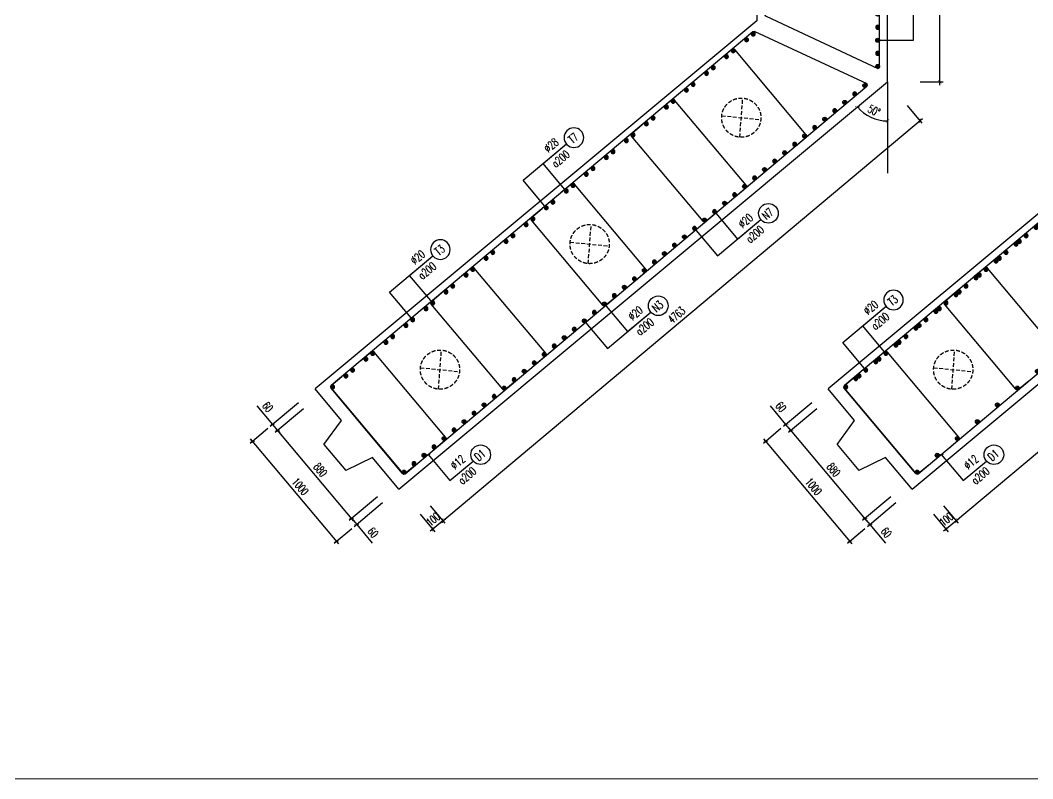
# Model space of a CAD drawing. Header units: millimetres. Extents: x -143483 to 1166745, y -1448440 to -1202244.
# Drawn here: x 812847 to 843820, y -1285398 to -1262190 of the extents above; entities that cross this region are included whole.
import ezdxf
from ezdxf.enums import TextEntityAlignment as Align

# ---------------------------------------------------------------- set-up
doc = ezdxf.new("R2010")
doc.units = ezdxf.units.MM
doc.header["$LTSCALE"] = 30
doc.header["$PDMODE"] = 3
doc.linetypes.add('DASHED', pattern=[19.05, 12.7, -6.35])
doc.layers.get('0').update_dxf_attribs({"lineweight": 9})
doc.layers.get('Defpoints').update_dxf_attribs({"lineweight": 9})
for name, color, linetype in [('ccu11-Cotthep', 9, 'Continuous'), ('ccu11-Dim', 8, 'Continuous'), ('ccu11-Thay', 7, 'Continuous'), ('ccu11-Thep', 4, 'Continuous'), ('ccu11-Thep doc', 4, 'Continuous'), ('ccu11-Thepdai', 6, 'Continuous'), ('Xref_ST_MBDV Cot vach 30.7.2022$0$Xref_ST_MBDV Cot vach 30.7.2022|Xref_ST_MBDV Cot vach 30.7.2022|Xref_ST_MBDV Cot vach 30.7.2022|Xref_ST_MBDV Cot vach 30.7.2022|ccu12-Thay', 7, 'Continuous')]:
    doc.layers.add(name, color=color, linetype=linetype)
doc.layers.add('ccu11-Khuat', color=9, linetype='DASHED', lineweight=30)
doc.layers.add('Vicom_thep doc', color=1, linetype='Continuous', lineweight=35)
doc.styles.add('ccu11-dim', font='vnsimli.shx', dxfattribs={"width": 0.65, "bigfont": 'bigfont.shx'})
doc.styles.add('ccu11-vnsimple', font='vnsimple.shx', dxfattribs={"bigfont": 'bigfont.shx'})
doc.styles.add('ccu11_simli', font='vnsimli.shx', dxfattribs={"width": 0.8})
doc.dimstyles.new('ccu11-100', dxfattribs={"dimscale": 100, "dimtxt": 2.5, "dimasz": 1, "dimexe": 1, "dimexo": 2, "dimgap": 1, "dimtad": 1, "dimdec": 0, "dimdsep": 46, "dimtxsty": 'ccu11-dim', "dimblk": 'ARCHTICK', "dimcen": -1, "dimdle": 1, "dimclrd": 256, "dimclre": 256, "dimclrt": 3, "dimadec": 0, "dimazin": 2, "dimtfac": 0.1, "dimtdec": 0, "dimtmove": 0, "dimatfit": 1, "dimldrblk": 'ARCHTICK', "dimfxl": 0, "dimtvp": 0.833333, "dimtolj": 1, "dimtzin": 12, "dimarcsym": 0})
doc.dimstyles.new('ccu11-100x4', dxfattribs={"dimscale": 100, "dimtxt": 2.5, "dimasz": 1, "dimexe": 1, "dimexo": 2, "dimgap": 1, "dimtad": 1, "dimdec": 0, "dimlfac": 0.25, "dimdsep": 46, "dimtxsty": 'ccu11-dim', "dimblk": 'ARCHTICK', "dimcen": -1, "dimdle": 1, "dimclrd": 256, "dimclre": 256, "dimclrt": 3, "dimadec": 0, "dimazin": 2, "dimtfac": 0.1, "dimtdec": 0, "dimtmove": 0, "dimatfit": 1, "dimldrblk": 'ARCHTICK', "dimfxl": 0, "dimtvp": 0.833333, "dimtolj": 1, "dimtzin": 12, "dimarcsym": 0})

# ---------------------------------------------------------------- blocks, each defined once
blk = doc.blocks.new('MCT')
at = {"ltscale": 0.005}
for p, q in [((-0.49, 0), (0.49, 0)), ((0.35, -0.35), (-0.35, 0.35)), ((-0.35, -0.35), (0.35, 0.35)), ((0, -0.49), (0, 0.49))]:
    blk.add_line(p, q, dxfattribs=at)
blk.add_circle((0, 0), 0.492, dxfattribs=at)
blk = doc.blocks.new('*U1607')
at = {"layer": 'ccu11-Thep doc', "xscale": -121.9200000001001, "yscale": 121.9200000001001, "zscale": 121.92, "rotation": 270}
blk.add_blockref('MCT', (0, 0), dxfattribs=at)
blk = doc.blocks.new('*U1608')
at = {"layer": 'ccu11-Thep doc', "color": 0, "linetype": 'ByBlock', "lineweight": -2, "transparency": 16777216}
for p in [(0, 0), (800, 0), (1600, 0), (2400, 0), (3200, 0), (4000, 0), (4800, 0), (5600, 0), (6400, 0), (7200, 0), (8000, 0), (8800, 0), (9600, 0)]:
    blk.add_blockref('*U1607', p, dxfattribs=at)
blk = doc.blocks.new('_ARCHTICK')
at = {"color": 0, "linetype": 'ByBlock', "const_width": 0.15}
blk.add_lwpolyline([(-0.5, -0.5), (0.5, 0.5)], dxfattribs=at)
blk = doc.blocks.new('*D3189')
at = {"layer": 'ccu11-Dim', "linetype": 'ByBlock', "lineweight": -2, "ltscale": 30, "transparency": 16777216}
for p, q in [((840975, -1264176), (840975, -1254043)), ((840375, -1254143), (841075, -1254143)), ((840375, -1264076), (841075, -1264076))]:
    blk.add_line(p, q, dxfattribs=at)
at = {"layer": 'Defpoints', "color": 0, "linetype": 'ByBlock', "ltscale": 30, "transparency": 16777216}
for p in [(840175, -1254143), (840975, -1254143), (840175, -1264076)]:
    blk.add_point(p, dxfattribs=at)
at = {"layer": 'ccu11-Dim', "linetype": 'ByBlock', "lineweight": -2, "ltscale": 30, "transparency": 16777216, "xscale": 100, "yscale": 100, "zscale": 100}
for p, rotation in [((840975, -1254143), 90), ((840975, -1264076), 270)]:
    blk.add_blockref('_ARCHTICK', p, dxfattribs=dict(at, rotation=rotation))
at = {"layer": 'ccu11-Dim', "color": 3, "linetype": 'ByBlock', "ltscale": 30, "transparency": 16777216, "insert": (840750, -1259109), "char_height": 250, "attachment_point": 5, "rotation": 90, "style": 'ccu11-dim'}
blk.add_mtext('\\A1;2483', dxfattribs=at)
blk = doc.blocks.new('*D3190')
at = {"layer": 'ccu11-Dim', "lineweight": -2, "transparency": 16777216}
blk.add_arc((839375, -1264076), 1194, 219.823, 270, dxfattribs=at)
at = {"layer": 'Defpoints', "color": 0, "transparency": 16777216}
for p in [(839375, -1264076), (839375, -1264076), (838717, -1265072), (839375, -1266870), (824427, -1276541)]:
    blk.add_point(p, dxfattribs=at)
at = {"layer": 'ccu11-Dim', "lineweight": -2, "transparency": 16777216, "xscale": 100, "yscale": 100, "zscale": 100}
for p, rotation in [((838458, -1264840), 129.8229996508561), ((839375, -1265270), 359.9999999999977)]:
    blk.add_blockref('_ARCHTICK', p, dxfattribs=dict(at, rotation=rotation))
at = {"layer": 'ccu11-Dim', "color": 3, "transparency": 16777216, "insert": (838964, -1264953), "char_height": 250, "attachment_point": 5, "rotation": 334.9115, "style": 'ccu11-dim'}
blk.add_mtext('\\A1;50\\M+1818B', dxfattribs=at)
blk = doc.blocks.new('*D3191')
at = {"layer": 'ccu11-Dim', "linetype": 'ByBlock', "lineweight": -2, "ltscale": 30, "transparency": 16777216}
for p, q in [((823774, -1276775), (822909, -1277501)), ((823928, -1276959), (823063, -1277685)), ((822986, -1277436), (822921, -1277360)), ((822986, -1277436), (823140, -1277620)), ((823140, -1277620), (823615, -1278187))]:
    blk.add_line(p, q, dxfattribs=at)
at = {"layer": 'Defpoints', "color": 0, "linetype": 'ByBlock', "ltscale": 30, "transparency": 16777216}
for p in [(823927, -1276647), (824081, -1276831), (822986, -1277436)]:
    blk.add_point(p, dxfattribs=at)
at = {"layer": 'ccu11-Dim', "linetype": 'ByBlock', "lineweight": -2, "ltscale": 30, "transparency": 16777216, "xscale": 100, "yscale": 100, "zscale": 100}
for p, rotation in [((822986, -1277436), 310.0000000064888), ((823140, -1277620), 130.0000000064888)]:
    blk.add_blockref('_ARCHTICK', p, dxfattribs=dict(at, rotation=rotation))
at = {"layer": 'ccu11-Dim', "color": 3, "linetype": 'ByBlock', "ltscale": 30, "transparency": 16777216, "insert": (823639, -1277865), "char_height": 250, "attachment_point": 5, "rotation": 310, "style": 'ccu11-dim'}
blk.add_mtext('\\A1;60', dxfattribs=at)
blk = doc.blocks.new('*D3192')
at = {"layer": 'ccu11-Dim', "linetype": 'ByBlock', "lineweight": -2, "ltscale": 30, "transparency": 16777216}
for p, q in [((821511, -1274079), (820646, -1274804)), ((823050, -1277513), (820659, -1274663)), ((823774, -1276775), (822909, -1277501))]:
    blk.add_line(p, q, dxfattribs=at)
at = {"layer": 'Defpoints', "color": 0, "linetype": 'ByBlock', "ltscale": 30, "transparency": 16777216}
for p in [(821664, -1273950), (820723, -1274740), (823927, -1276647)]:
    blk.add_point(p, dxfattribs=at)
at = {"layer": 'ccu11-Dim', "linetype": 'ByBlock', "lineweight": -2, "ltscale": 30, "transparency": 16777216, "xscale": 100, "yscale": 100, "zscale": 100}
for p, rotation in [((820723, -1274740), 130.0000000064888), ((822986, -1277436), 310.0000000064888)]:
    blk.add_blockref('_ARCHTICK', p, dxfattribs=dict(at, rotation=rotation))
at = {"layer": 'ccu11-Dim', "color": 3, "linetype": 'ByBlock', "ltscale": 30, "transparency": 16777216, "insert": (822027, -1275944), "char_height": 250, "attachment_point": 5, "rotation": 310, "style": 'ccu11-dim'}
blk.add_mtext('\\A1;880', dxfattribs=at)
blk = doc.blocks.new('*D3193')
at = {"layer": 'ccu11-Dim', "linetype": 'ByBlock', "lineweight": -2, "ltscale": 30, "transparency": 16777216}
for p, q in [((821357, -1273895), (820492, -1274620)), ((820569, -1274556), (820093, -1273990)), ((821511, -1274079), (820646, -1274804)), ((820723, -1274740), (820569, -1274556)), ((820723, -1274740), (820787, -1274817))]:
    blk.add_line(p, q, dxfattribs=at)
at = {"layer": 'Defpoints', "color": 0, "linetype": 'ByBlock', "ltscale": 30, "transparency": 16777216}
for p in [(821510, -1273767), (821664, -1273950), (820723, -1274740)]:
    blk.add_point(p, dxfattribs=at)
at = {"layer": 'ccu11-Dim', "linetype": 'ByBlock', "lineweight": -2, "ltscale": 30, "transparency": 16777216, "xscale": 100, "yscale": 100, "zscale": 100}
for p, rotation in [((820569, -1274556), 310.0000000064888), ((820723, -1274740), 130.0000000064888)]:
    blk.add_blockref('_ARCHTICK', p, dxfattribs=dict(at, rotation=rotation))
at = {"layer": 'ccu11-Dim', "color": 3, "linetype": 'ByBlock', "ltscale": 30, "transparency": 16777216, "insert": (820415, -1274022), "char_height": 250, "attachment_point": 5, "rotation": 310, "style": 'ccu11-dim'}
blk.add_mtext('\\A1;60', dxfattribs=at)
blk = doc.blocks.new('*D3194')
at = {"layer": 'ccu11-Dim', "linetype": 'ByBlock', "lineweight": -2, "ltscale": 30, "transparency": 16777216}
for p, q in [((820416, -1274685), (819879, -1275135)), ((822591, -1278211), (819892, -1274994)), ((822987, -1277749), (822451, -1278199))]:
    blk.add_line(p, q, dxfattribs=at)
at = {"layer": 'Defpoints', "color": 0, "linetype": 'ByBlock', "ltscale": 30, "transparency": 16777216}
for p in [(820569, -1274556), (819956, -1275070), (823140, -1277620)]:
    blk.add_point(p, dxfattribs=at)
at = {"layer": 'ccu11-Dim', "linetype": 'ByBlock', "lineweight": -2, "ltscale": 30, "transparency": 16777216, "xscale": 100, "yscale": 100, "zscale": 100}
for p, rotation in [((819956, -1275070), 130.0000000064888), ((822527, -1278135), 310.0000000064888)]:
    blk.add_blockref('_ARCHTICK', p, dxfattribs=dict(at, rotation=rotation))
at = {"layer": 'ccu11-Dim', "color": 3, "linetype": 'ByBlock', "ltscale": 30, "transparency": 16777216, "insert": (821414, -1276458), "char_height": 250, "attachment_point": 5, "rotation": 310, "style": 'ccu11-dim'}
blk.add_mtext('\\A1;1000', dxfattribs=at)
blk = doc.blocks.new('*U1595')
at = {"layer": 'ccu11-Thep doc', "xscale": -121.9200000001001, "yscale": 121.9200000001001, "zscale": 121.92, "rotation": 270}
blk.add_blockref('MCT', (0, 0), dxfattribs=at)
blk = doc.blocks.new('*U1596')
at = {"layer": 'ccu11-Thep doc', "color": 0, "linetype": 'ByBlock', "lineweight": -2, "transparency": 16777216}
for p in [(0, 0), (800, 0), (1600, 0), (2400, 0), (3200, 0), (4000, 0), (4800, 0), (5600, 0), (6400, 0), (7200, 0), (8000, 0), (8800, 0), (9600, 0), (10400, 0), (11200, 0), (12000, 0), (12800, 0), (13600, 0), (14400, 0), (15200, 0), (16000, 0), (16800, 0), (17600, 0), (18400, 0)]:
    blk.add_blockref('*U1595', p, dxfattribs=at)
blk = doc.blocks.new('*U1597')
at = {"layer": 'ccu11-Thep doc', "xscale": -121.9200000001001, "yscale": 121.9200000001001, "zscale": 121.92, "rotation": 270}
blk.add_blockref('MCT', (0, 0), dxfattribs=at)
blk = doc.blocks.new('*U1598')
at = {"layer": 'ccu11-Thep doc', "color": 0, "linetype": 'ByBlock', "lineweight": -2, "transparency": 16777216}
for p in [(0, 0), (800, 0), (1600, 0), (2400, 0), (3200, 0), (4000, 0), (4800, 0), (5600, 0), (6400, 0), (7200, 0), (8000, 0), (8800, 0), (9600, 0), (10400, 0), (11200, 0), (12000, 0), (12800, 0), (13600, 0), (14400, 0), (15200, 0), (16000, 0), (16800, 0)]:
    blk.add_blockref('*U1597', p, dxfattribs=at)
blk = doc.blocks.new('SHD')
at = {"layer": 'ccu11-Cotthep'}
blk.add_circle((300, 0), 300, dxfattribs=at)
at = {"layer": 'ccu11-Cotthep', "color": 31, "style": 'ccu11_simli', "width": 0.8}
blk.add_attdef('DK', text='', height=250, dxfattribs=at).set_placement((-101, 65), align=Align.BOTTOM_RIGHT)
blk.add_attdef('KH', text='', height=250, dxfattribs=at).set_placement((300, 0), align=Align.MIDDLE)
blk.add_attdef('KC', text='', height=250, dxfattribs=at).set_placement((-101, -142), align=Align.TOP_RIGHT)
blk = doc.blocks.new('*D3195')
at = {"layer": 'ccu11-Dim', "linetype": 'ByBlock', "lineweight": -2, "ltscale": 30, "transparency": 16777216}
for p, q in [((839982, -1264799), (840432, -1265335)), ((825698, -1277568), (840444, -1265194)), ((825389, -1277044), (825838, -1277580))]:
    blk.add_line(p, q, dxfattribs=at)
at = {"layer": 'Defpoints', "color": 0, "linetype": 'ByBlock', "ltscale": 30, "transparency": 16777216}
for p in [(839853, -1264646), (840368, -1265259), (825260, -1276891)]:
    blk.add_point(p, dxfattribs=at)
at = {"layer": 'ccu11-Dim', "linetype": 'ByBlock', "lineweight": -2, "ltscale": 30, "transparency": 16777216, "xscale": 100, "yscale": 100, "zscale": 100}
for p, rotation in [((840368, -1265259), 40.00000000202519), ((825774, -1277504), 220.0000000020252)]:
    blk.add_blockref('_ARCHTICK', p, dxfattribs=dict(at, rotation=rotation))
at = {"layer": 'ccu11-Dim', "color": 3, "linetype": 'ByBlock', "ltscale": 30, "transparency": 16777216, "insert": (832926, -1271209), "char_height": 250, "attachment_point": 5, "rotation": 40, "style": 'ccu11-dim'}
blk.add_mtext('\\A1;4763', dxfattribs=at)
blk = doc.blocks.new('*D3196')
at = {"layer": 'ccu11-Dim', "linetype": 'ByBlock', "lineweight": -2, "ltscale": 30, "transparency": 16777216}
for p, q in [((825082, -1277301), (825532, -1277838)), ((825389, -1277044), (825838, -1277580)), ((825774, -1277504), (825468, -1277761)), ((825774, -1277504), (825851, -1277440)), ((825468, -1277761), (825391, -1277825))]:
    blk.add_line(p, q, dxfattribs=at)
at = {"layer": 'Defpoints', "color": 0, "linetype": 'ByBlock', "ltscale": 30, "transparency": 16777216}
for p in [(825260, -1276891), (824954, -1277148), (825468, -1277761)]:
    blk.add_point(p, dxfattribs=at)
at = {"layer": 'ccu11-Dim', "linetype": 'ByBlock', "lineweight": -2, "ltscale": 30, "transparency": 16777216, "xscale": 100, "yscale": 100, "zscale": 100}
for p, rotation in [((825774, -1277504), 220.0000000020252), ((825468, -1277761), 40.00000000202519)]:
    blk.add_blockref('_ARCHTICK', p, dxfattribs=dict(at, rotation=rotation))
at = {"layer": 'ccu11-Dim', "color": 3, "linetype": 'ByBlock', "ltscale": 30, "transparency": 16777216, "insert": (825476, -1277460), "char_height": 250, "attachment_point": 5, "rotation": 40, "style": 'ccu11-dim'}
blk.add_mtext('\\A1;100', dxfattribs=at)
blk = doc.blocks.new('ccu11_block_thep')
at = {"layer": 'ccu11-Thep', "color": 3}
for p, q in [((-0.4, 0), (0.4, 0)), ((-0.28, 0.28), (0.28, -0.28)), ((0.28, 0.28), (-0.28, -0.28)), ((0, 0.4), (0, -0.4))]:
    blk.add_line(p, q, dxfattribs=at)
at = {"layer": 'ccu11-Thep', "color": 1, "const_width": 0.0667}
blk.add_lwpolyline([(-0.4, 0, 1), (0.4, 0, 1), (-0.4, 0, 1)], format="xyb", dxfattribs=at)
at = {"layer": 'ccu11-Thep', "color": 1}
blk.add_circle((0, 0), 0.4, dxfattribs=at)
blk = doc.blocks.new('*U1601')
at = {"layer": 'Vicom_thep doc', "xscale": -150, "yscale": 150, "zscale": 150, "rotation": 180}
blk.add_blockref('ccu11_block_thep', (0, 0), dxfattribs=at)
blk = doc.blocks.new('*U1602')
at = {"layer": 'ccu11-Thep doc', "color": 0, "linetype": 'ByBlock', "lineweight": -2, "transparency": 16777216}
for p in [(0, 0), (800, 0), (1600, 0), (2400, 0), (3200, 0), (4000, 0), (4800, 0), (5600, 0), (6400, 0), (7200, 0), (8000, 0), (8800, 0), (9600, 0), (10400, 0), (11200, 0), (12000, 0), (12800, 0), (13600, 0), (14400, 0), (15200, 0), (16000, 0)]:
    blk.add_blockref('*U1601', p, dxfattribs=at)
blk = doc.blocks.new('*U1621')
at = {"layer": 'Vicom_thep doc', "xscale": -150, "yscale": 150, "zscale": 150, "rotation": 180}
blk.add_blockref('ccu11_block_thep', (0, 0), dxfattribs=at)
blk = doc.blocks.new('*U1622')
at = {"layer": 'ccu11-Thep doc', "color": 0, "linetype": 'ByBlock', "lineweight": -2, "transparency": 16777216}
for p in [(0, 0), (800, 0), (1600, 0), (2400, 0), (3200, 0), (4000, 0), (4800, 0), (5600, 0), (6400, 0), (7200, 0), (8000, 0), (8800, 0)]:
    blk.add_blockref('*U1621', p, dxfattribs=at)
blk = doc.blocks.new('*U1619')
at = {"layer": 'Vicom_thep doc', "xscale": -150, "yscale": 150, "zscale": 150, "rotation": 180}
blk.add_blockref('ccu11_block_thep', (0, 0), dxfattribs=at)
blk = doc.blocks.new('*U1620')
at = {"layer": 'ccu11-Thep doc', "color": 0, "linetype": 'ByBlock', "lineweight": -2, "transparency": 16777216}
for p in [(0, 0), (800, 0), (1600, 0), (2400, 0), (3200, 0), (4000, 0), (4800, 0), (5600, 0), (6400, 0), (7200, 0), (8000, 0), (8800, 0), (9600, 0), (10400, 0), (11200, 0), (12000, 0), (12800, 0), (13600, 0), (14400, 0), (15200, 0), (16000, 0), (16800, 0), (17600, 0)]:
    blk.add_blockref('*U1619', p, dxfattribs=at)
blk = doc.blocks.new('*D3204')
at = {"layer": 'ccu11-Dim', "lineweight": -2, "transparency": 16777216}
blk.add_arc((855075, -1264076), 1194, 219.823, 270, dxfattribs=at)
at = {"layer": 'Defpoints', "color": 0, "transparency": 16777216}
for p in [(855075, -1264076), (855075, -1264076), (854417, -1265072), (855075, -1266870), (840127, -1276541)]:
    blk.add_point(p, dxfattribs=at)
at = {"layer": 'ccu11-Dim', "lineweight": -2, "transparency": 16777216, "xscale": 100, "yscale": 100, "zscale": 100}
for p, rotation in [((854158, -1264840), 129.8229996508561), ((855075, -1265270), 359.9999999999977)]:
    blk.add_blockref('_ARCHTICK', p, dxfattribs=dict(at, rotation=rotation))
at = {"layer": 'ccu11-Dim', "color": 3, "transparency": 16777216, "insert": (854664, -1264953), "char_height": 250, "attachment_point": 5, "rotation": 334.9115, "style": 'ccu11-dim'}
blk.add_mtext('\\A1;50\\M+1818B', dxfattribs=at)
blk = doc.blocks.new('*D3205')
at = {"layer": 'ccu11-Dim', "linetype": 'ByBlock', "lineweight": -2, "ltscale": 30, "transparency": 16777216}
for p, q in [((839474, -1276775), (838609, -1277501)), ((839628, -1276959), (838763, -1277685)), ((838686, -1277436), (838621, -1277360)), ((838686, -1277436), (838840, -1277620)), ((838840, -1277620), (839315, -1278187))]:
    blk.add_line(p, q, dxfattribs=at)
at = {"layer": 'Defpoints', "color": 0, "linetype": 'ByBlock', "ltscale": 30, "transparency": 16777216}
for p in [(839627, -1276647), (839781, -1276831), (838686, -1277436)]:
    blk.add_point(p, dxfattribs=at)
at = {"layer": 'ccu11-Dim', "linetype": 'ByBlock', "lineweight": -2, "ltscale": 30, "transparency": 16777216, "xscale": 100, "yscale": 100, "zscale": 100}
for p, rotation in [((838686, -1277436), 310.0000000064888), ((838840, -1277620), 130.0000000064888)]:
    blk.add_blockref('_ARCHTICK', p, dxfattribs=dict(at, rotation=rotation))
at = {"layer": 'ccu11-Dim', "color": 3, "linetype": 'ByBlock', "ltscale": 30, "transparency": 16777216, "insert": (839339, -1277865), "char_height": 250, "attachment_point": 5, "rotation": 310, "style": 'ccu11-dim'}
blk.add_mtext('\\A1;60', dxfattribs=at)
blk = doc.blocks.new('*D3206')
at = {"layer": 'ccu11-Dim', "linetype": 'ByBlock', "lineweight": -2, "ltscale": 30, "transparency": 16777216}
for p, q in [((837211, -1274079), (836346, -1274804)), ((838750, -1277513), (836359, -1274663)), ((839474, -1276775), (838609, -1277501))]:
    blk.add_line(p, q, dxfattribs=at)
at = {"layer": 'Defpoints', "color": 0, "linetype": 'ByBlock', "ltscale": 30, "transparency": 16777216}
for p in [(837364, -1273950), (836423, -1274740), (839627, -1276647)]:
    blk.add_point(p, dxfattribs=at)
at = {"layer": 'ccu11-Dim', "linetype": 'ByBlock', "lineweight": -2, "ltscale": 30, "transparency": 16777216, "xscale": 100, "yscale": 100, "zscale": 100}
for p, rotation in [((836423, -1274740), 130.0000000064888), ((838686, -1277436), 310.0000000064888)]:
    blk.add_blockref('_ARCHTICK', p, dxfattribs=dict(at, rotation=rotation))
at = {"layer": 'ccu11-Dim', "color": 3, "linetype": 'ByBlock', "ltscale": 30, "transparency": 16777216, "insert": (837727, -1275944), "char_height": 250, "attachment_point": 5, "rotation": 310, "style": 'ccu11-dim'}
blk.add_mtext('\\A1;880', dxfattribs=at)
blk = doc.blocks.new('*D3207')
at = {"layer": 'ccu11-Dim', "linetype": 'ByBlock', "lineweight": -2, "ltscale": 30, "transparency": 16777216}
for p, q in [((837057, -1273895), (836192, -1274620)), ((836269, -1274556), (835793, -1273990)), ((837211, -1274079), (836346, -1274804)), ((836423, -1274740), (836269, -1274556)), ((836423, -1274740), (836487, -1274817))]:
    blk.add_line(p, q, dxfattribs=at)
at = {"layer": 'Defpoints', "color": 0, "linetype": 'ByBlock', "ltscale": 30, "transparency": 16777216}
for p in [(837210, -1273767), (837364, -1273950), (836423, -1274740)]:
    blk.add_point(p, dxfattribs=at)
at = {"layer": 'ccu11-Dim', "linetype": 'ByBlock', "lineweight": -2, "ltscale": 30, "transparency": 16777216, "xscale": 100, "yscale": 100, "zscale": 100}
for p, rotation in [((836269, -1274556), 310.0000000064888), ((836423, -1274740), 130.0000000064888)]:
    blk.add_blockref('_ARCHTICK', p, dxfattribs=dict(at, rotation=rotation))
at = {"layer": 'ccu11-Dim', "color": 3, "linetype": 'ByBlock', "ltscale": 30, "transparency": 16777216, "insert": (836115, -1274022), "char_height": 250, "attachment_point": 5, "rotation": 310, "style": 'ccu11-dim'}
blk.add_mtext('\\A1;60', dxfattribs=at)
blk = doc.blocks.new('*D3208')
at = {"layer": 'ccu11-Dim', "linetype": 'ByBlock', "lineweight": -2, "ltscale": 30, "transparency": 16777216}
for p, q in [((836116, -1274685), (835579, -1275135)), ((838291, -1278211), (835592, -1274994)), ((838687, -1277749), (838151, -1278199))]:
    blk.add_line(p, q, dxfattribs=at)
at = {"layer": 'Defpoints', "color": 0, "linetype": 'ByBlock', "ltscale": 30, "transparency": 16777216}
for p in [(836269, -1274556), (835656, -1275070), (838840, -1277620)]:
    blk.add_point(p, dxfattribs=at)
at = {"layer": 'ccu11-Dim', "linetype": 'ByBlock', "lineweight": -2, "ltscale": 30, "transparency": 16777216, "xscale": 100, "yscale": 100, "zscale": 100}
for p, rotation in [((835656, -1275070), 130.0000000064888), ((838227, -1278135), 310.0000000064888)]:
    blk.add_blockref('_ARCHTICK', p, dxfattribs=dict(at, rotation=rotation))
at = {"layer": 'ccu11-Dim', "color": 3, "linetype": 'ByBlock', "ltscale": 30, "transparency": 16777216, "insert": (837114, -1276458), "char_height": 250, "attachment_point": 5, "rotation": 310, "style": 'ccu11-dim'}
blk.add_mtext('\\A1;1000', dxfattribs=at)
blk = doc.blocks.new('*U1613')
at = {"layer": 'ccu11-Thep doc', "xscale": -121.9200000001001, "yscale": 121.9200000001001, "zscale": 121.92, "rotation": 270}
blk.add_blockref('MCT', (0, 0), dxfattribs=at)
blk = doc.blocks.new('*U1614')
at = {"layer": 'ccu11-Thep doc', "color": 0, "linetype": 'ByBlock', "lineweight": -2, "transparency": 16777216}
for p in [(0, 0), (800, 0), (1600, 0), (2400, 0), (3200, 0), (4000, 0), (4800, 0), (5600, 0), (6400, 0), (7200, 0), (8000, 0), (8800, 0), (9600, 0), (10400, 0), (11200, 0), (12000, 0), (12800, 0), (13600, 0), (14400, 0), (15200, 0), (16000, 0), (16800, 0), (17600, 0), (18400, 0)]:
    blk.add_blockref('*U1613', p, dxfattribs=at)
blk = doc.blocks.new('*U1615')
at = {"layer": 'ccu11-Thep doc', "xscale": -121.9200000001001, "yscale": 121.9200000001001, "zscale": 121.92, "rotation": 270}
blk.add_blockref('MCT', (0, 0), dxfattribs=at)
blk = doc.blocks.new('*U1616')
at = {"layer": 'ccu11-Thep doc', "color": 0, "linetype": 'ByBlock', "lineweight": -2, "transparency": 16777216}
for p in [(0, 0), (800, 0), (1600, 0), (2400, 0), (3200, 0), (4000, 0), (4800, 0), (5600, 0), (6400, 0), (7200, 0), (8000, 0), (8800, 0), (9600, 0), (10400, 0), (11200, 0), (12000, 0), (12800, 0), (13600, 0), (14400, 0), (15200, 0), (16000, 0), (16800, 0)]:
    blk.add_blockref('*U1615', p, dxfattribs=at)
blk = doc.blocks.new('*D3209')
at = {"layer": 'ccu11-Dim', "linetype": 'ByBlock', "lineweight": -2, "ltscale": 30, "transparency": 16777216}
for p, q in [((855682, -1264799), (856132, -1265335)), ((841398, -1277568), (856144, -1265194)), ((841089, -1277044), (841538, -1277580))]:
    blk.add_line(p, q, dxfattribs=at)
at = {"layer": 'Defpoints', "color": 0, "linetype": 'ByBlock', "ltscale": 30, "transparency": 16777216}
for p in [(855553, -1264646), (856068, -1265259), (840960, -1276891)]:
    blk.add_point(p, dxfattribs=at)
at = {"layer": 'ccu11-Dim', "linetype": 'ByBlock', "lineweight": -2, "ltscale": 30, "transparency": 16777216, "xscale": 100, "yscale": 100, "zscale": 100}
for p, rotation in [((856068, -1265259), 40.00000000202519), ((841474, -1277504), 220.0000000020252)]:
    blk.add_blockref('_ARCHTICK', p, dxfattribs=dict(at, rotation=rotation))
at = {"layer": 'ccu11-Dim', "color": 3, "linetype": 'ByBlock', "ltscale": 30, "transparency": 16777216, "insert": (848626, -1271209), "char_height": 250, "attachment_point": 5, "rotation": 40, "style": 'ccu11-dim'}
blk.add_mtext('\\A1;4763', dxfattribs=at)
blk = doc.blocks.new('*D3210')
at = {"layer": 'ccu11-Dim', "linetype": 'ByBlock', "lineweight": -2, "ltscale": 30, "transparency": 16777216}
for p, q in [((840782, -1277301), (841232, -1277838)), ((841089, -1277044), (841538, -1277580)), ((841474, -1277504), (841168, -1277761)), ((841474, -1277504), (841551, -1277440)), ((841168, -1277761), (841091, -1277825))]:
    blk.add_line(p, q, dxfattribs=at)
at = {"layer": 'Defpoints', "color": 0, "linetype": 'ByBlock', "ltscale": 30, "transparency": 16777216}
for p in [(840960, -1276891), (840654, -1277148), (841168, -1277761)]:
    blk.add_point(p, dxfattribs=at)
at = {"layer": 'ccu11-Dim', "linetype": 'ByBlock', "lineweight": -2, "ltscale": 30, "transparency": 16777216, "xscale": 100, "yscale": 100, "zscale": 100}
for p, rotation in [((841474, -1277504), 220.0000000020252), ((841168, -1277761), 40.00000000202519)]:
    blk.add_blockref('_ARCHTICK', p, dxfattribs=dict(at, rotation=rotation))
at = {"layer": 'ccu11-Dim', "color": 3, "linetype": 'ByBlock', "ltscale": 30, "transparency": 16777216, "insert": (841176, -1277460), "char_height": 250, "attachment_point": 5, "rotation": 40, "style": 'ccu11-dim'}
blk.add_mtext('\\A1;100', dxfattribs=at)
blk = doc.blocks.new('*U1623')
at = {"layer": 'Vicom_thep doc', "xscale": -150, "yscale": 150, "zscale": 150, "rotation": 180}
blk.add_blockref('ccu11_block_thep', (0, 0), dxfattribs=at)
blk = doc.blocks.new('*U1624')
at = {"layer": 'ccu11-Thep doc', "color": 0, "linetype": 'ByBlock', "lineweight": -2, "transparency": 16777216}
for p in [(0, 0), (800, 0), (1600, 0), (2400, 0), (3200, 0), (4000, 0), (4800, 0), (5600, 0), (6400, 0), (7200, 0), (8000, 0), (8800, 0), (9600, 0), (10400, 0), (11200, 0), (12000, 0), (12800, 0), (13600, 0), (14400, 0), (15200, 0), (16000, 0)]:
    blk.add_blockref('*U1623', p, dxfattribs=at)
blk = doc.blocks.new('*U1625')
at = {"layer": 'Vicom_thep doc', "xscale": -150, "yscale": 150, "zscale": 150, "rotation": 180}
blk.add_blockref('ccu11_block_thep', (0, 0), dxfattribs=at)
blk = doc.blocks.new('*U1626')
at = {"layer": 'ccu11-Thep doc', "color": 0, "linetype": 'ByBlock', "lineweight": -2, "transparency": 16777216}
for p in [(0, 0), (800, 0), (1600, 0), (2400, 0), (3200, 0), (4000, 0), (4800, 0), (5600, 0), (6400, 0), (7200, 0), (8000, 0), (8800, 0), (9600, 0), (10400, 0), (11200, 0), (12000, 0), (12800, 0), (13600, 0), (14400, 0), (15200, 0), (16000, 0)]:
    blk.add_blockref('*U1625', p, dxfattribs=at)

msp = doc.modelspace()

# ---------------------------------------------------------------- linework, layer by layer
at = {"layer": 'ccu11-Dim'}
msp.add_lwpolyline([(839375.13, -1264075.91), (839375.13, -1266869.89)], dxfattribs=at)
at = {"layer": 'ccu11-Khuat', "ltscale": 0.3}
for p, q in [((834858.74, -1265768.78), (834948.9, -1264572.17)), ((834306.78, -1265110.98), (835500.86, -1265229.98)), ((830221.42, -1269636.26), (830311.58, -1268439.65)), ((829669.46, -1268978.45), (830863.54, -1269097.45)), ((825642.08, -1273478.78), (825732.24, -1272282.17)), ((841342.08, -1273478.78), (841432.24, -1272282.17)), ((825090.12, -1272820.98), (826284.2, -1272939.97)), ((840790.12, -1272820.98), (841984.2, -1272939.97))]:
    msp.add_line(p, q, dxfattribs=at)
for centre in [(834903.82, -1265170.48), (830266.5, -1269037.95), (825687.16, -1272880.48), (841387.16, -1272880.48)]:
    msp.add_circle(centre, 600, dxfattribs=at)
at = {"layer": 'ccu11-Thay'}
for p, q in [((822672, -1274436.2), (821865.08, -1273468.49)), ((838372, -1274436.2), (837565.08, -1273468.49)), ((822137.21, -1275168.59), (822672, -1274436.2)), ((837837.21, -1275168.59), (838372, -1274436.2)), ((823619.82, -1275572.88), (822803.25, -1275967.33)), ((824426.75, -1276540.6), (823619.82, -1275572.88)), ((839319.82, -1275572.88), (838503.25, -1275967.33)), ((840126.75, -1276540.6), (839319.82, -1275572.88))]:
    msp.add_line(p, q, dxfattribs=at)
for points in [[(822137.21, -1275168.59), (822803.25, -1275967.33)], [(837837.21, -1275168.59), (838503.25, -1275967.33)]]:
    msp.add_lwpolyline(points, dxfattribs=at)
at = {"layer": 'ccu11-Thepdai'}
for points in [[(839135.13, -1255931.23), (839135.13, -1255210.76, 0.23620228), (839042.38, -1255098.99), (835695.63, -1253945.12, 0.5204497), (835615.13, -1254001.51), (835615.13, -1262013.03, 0.41421356), (835665.13, -1262063.03), (839085.13, -1263663.03, 0.41421356), (839135.13, -1263613.03), (839135.13, -1254001.51, 0.5204497), (839054.62, -1253945.12), (835707.87, -1255098.99, 0.23620228), (835615.13, -1255210.76), (835615.13, -1255931.23)], [(835260.9, -1262541.33), (822362.25, -1273364.59, 0.41421356), (822354.85, -1273449.12), (824546.76, -1276061.33, 0.41421356), (824617.2, -1276067.49), (838749.19, -1264209.35, 0.41421356), (838755.35, -1264138.9), (835331.35, -1262547.49, 0.41421356), (835260.9, -1262541.33)], [(850960.91, -1262541.33), (838062.25, -1273364.59, 0.41421356), (838054.85, -1273449.12), (840246.76, -1276061.33, 0.41421356), (840317.2, -1276067.49), (854449.19, -1264209.35, 0.41421356), (854455.35, -1264138.9), (851031.35, -1262547.49, 0.41421356), (850960.9, -1262541.33)], [(836559.83, -1266046.43), (836881.57, -1265776.46, 0.41421356), (836888.97, -1265691.93), (834703.49, -1263087.38, 0.41421356), (834618.96, -1263079.99), (834297.22, -1263349.96)], [(834721.33, -1267589.12), (835043.06, -1267319.15, 0.41421356), (835050.46, -1267234.62), (832864.98, -1264630.07, 0.41421356), (832780.45, -1264622.68), (832458.71, -1264892.65)], [(834139.13, -1268077.64), (833817.39, -1268347.61, -0.41421356), (833732.86, -1268340.22), (831547.39, -1265735.67, -0.41421356), (831554.78, -1265651.14), (831876.52, -1265381.16)], [(831657.15, -1270160.27), (831978.89, -1269890.3, 0.41421356), (831986.28, -1269805.77), (829800.8, -1267201.22, 0.41421356), (829716.27, -1267193.83), (829394.54, -1267463.8)], [(831074.95, -1270648.79), (830753.22, -1270918.76, -0.41421356), (830668.69, -1270911.37), (828483.21, -1268306.82, -0.41421356), (828490.6, -1268222.29), (828812.34, -1267952.32)], [(828592.97, -1272731.42), (828914.71, -1272461.45, 0.41421356), (828922.1, -1272376.92), (826736.63, -1269772.37, 0.41421356), (826652.1, -1269764.98), (826330.36, -1270034.95)], [(844292.97, -1272731.42), (844614.71, -1272461.45, 0.41421356), (844622.11, -1272376.92), (842436.63, -1269772.37, 0.41421356), (842352.1, -1269764.98), (842030.36, -1270034.95)], [(828010.78, -1273219.94), (827689.04, -1273489.91, -0.41421356), (827604.51, -1273482.52), (825419.03, -1270877.97, -0.41421356), (825426.43, -1270793.44), (825748.16, -1270523.47)], [(843710.78, -1273219.94), (843389.04, -1273489.91, -0.41421356), (843304.51, -1273482.52), (841119.03, -1270877.97, -0.41421356), (841126.43, -1270793.44), (841448.16, -1270523.47)], [(825528.79, -1275302.57), (825850.53, -1275032.6, 0.41421356), (825857.93, -1274948.07), (823672.45, -1272343.52, 0.41421356), (823587.92, -1272336.13), (823266.18, -1272606.1)], [(841228.79, -1275302.57), (841550.53, -1275032.6, 0.41421356), (841557.93, -1274948.07), (839372.45, -1272343.52, 0.41421356), (839287.92, -1272336.13), (838966.18, -1272606.1)], [(824946.6, -1275791.09), (824624.86, -1276061.06, -0.41421356), (824540.33, -1276053.67), (822354.85, -1273449.12, -0.41421356), (822362.25, -1273364.59), (822683.99, -1273094.62)], [(840646.6, -1275791.09), (840324.86, -1276061.06, -0.41421356), (840240.33, -1276053.67), (838054.85, -1273449.12, -0.41421356), (838062.25, -1273364.59), (838383.99, -1273094.62)]]:
    msp.add_lwpolyline(points, format="xyb", dxfattribs=at)
at = {"layer": 'Defpoints', "color": 2}
msp.add_line((-139032.75, -1285397.81), (1029102.19, -1285397.81), dxfattribs=at)
at = {"layer": 'Xref_ST_MBDV Cot vach 30.7.2022$0$Xref_ST_MBDV Cot vach 30.7.2022|Xref_ST_MBDV Cot vach 30.7.2022|Xref_ST_MBDV Cot vach 30.7.2022|Xref_ST_MBDV Cot vach 30.7.2022|ccu12-Thay', "ltscale": 10}
for p, q in [((835375.13, -1252983.03), (835375.13, -1262203.15)), ((839375.13, -1264075.91), (839375.13, -1252983.03)), ((835375.13, -1262203.15), (821865.08, -1273468.49)), ((851075.13, -1262203.15), (837565.08, -1273468.49)), ((824426.75, -1276540.6), (839375.13, -1264075.91)), ((840126.75, -1276540.6), (855075.13, -1264075.91))]:
    msp.add_line(p, q, dxfattribs=at)

# ---------------------------------------------------------------- block references
at = {"layer": 'ccu11-Cotthep'}
ref = msp.add_blockref('SHD', (829553.55, -1265975.22), dxfattribs=dict(at, xscale=-1, rotation=220))
ref.add_attrib('KH', 'T7', dxfattribs={"color": 31, "height": 250, "rotation": 40, "style": 'ccu11-vnsimple', "width": 0.7}).set_placement((829764.21, -1265798.45), align=Align.MIDDLE_CENTER)
ref.add_attrib('KC', 'a200', dxfattribs={"color": 31, "height": 250, "rotation": 40, "style": 'ccu11-vnsimple', "width": 0.7}).set_placement((829296.26, -1266335.35), align=Align.TOP_CENTER)
ref.add_attrib('DK', '`28', dxfattribs={"color": 31, "height": 250, "rotation": 40, "style": 'ccu11-vnsimple', "width": 0.7}).set_placement((829219.08, -1266169.01), align=Align.BOTTOM_CENTER)
ref = msp.add_blockref('SHD', (835504.19, -1268290.31), dxfattribs=dict(at, rotation=39.99999999999969))
ref.add_attrib('KH', 'N7', dxfattribs={"color": 31, "height": 250, "rotation": 40, "style": 'ccu11-vnsimple', "width": 0.7}).set_placement((835714.86, -1268113.54), align=Align.MIDDLE_CENTER)
ref.add_attrib('KC', 'a200', dxfattribs={"color": 31, "height": 250, "rotation": 40, "style": 'ccu11-vnsimple', "width": 0.7}).set_placement((835240.16, -1268642.4), align=Align.TOP_CENTER)
ref.add_attrib('DK', '`20', dxfattribs={"color": 31, "height": 250, "rotation": 40, "style": 'ccu11-vnsimple', "width": 0.7}).set_placement((835164.29, -1268477.62), align=Align.BOTTOM_CENTER)
ref = msp.add_blockref('SHD', (825469.35, -1269399.33), dxfattribs=dict(at, xscale=-1, rotation=220))
ref.add_attrib('KH', 'T3', dxfattribs={"color": 31, "height": 250, "rotation": 40, "style": 'ccu11-vnsimple', "width": 0.7}).set_placement((825680.01, -1269222.56), align=Align.MIDDLE_CENTER)
ref.add_attrib('KC', 'a200', dxfattribs={"color": 31, "height": 250, "rotation": 40, "style": 'ccu11-vnsimple', "width": 0.7}).set_placement((825212.06, -1269759.45), align=Align.TOP_CENTER)
ref.add_attrib('DK', '`20', dxfattribs={"color": 31, "height": 250, "rotation": 40, "style": 'ccu11-vnsimple', "width": 0.7}).set_placement((825134.89, -1269593.12), align=Align.BOTTOM_CENTER)
ref = msp.add_blockref('SHD', (839330.85, -1270942.02), dxfattribs=dict(at, xscale=-1, rotation=220))
ref.add_attrib('KH', 'T3', dxfattribs={"color": 31, "height": 250, "rotation": 40, "style": 'ccu11-vnsimple', "width": 0.7}).set_placement((839541.51, -1270765.25), align=Align.MIDDLE_CENTER)
ref.add_attrib('KC', 'a200', dxfattribs={"color": 31, "height": 250, "rotation": 40, "style": 'ccu11-vnsimple', "width": 0.7}).set_placement((839073.56, -1271302.14), align=Align.TOP_CENTER)
ref.add_attrib('DK', '`20', dxfattribs={"color": 31, "height": 250, "rotation": 40, "style": 'ccu11-vnsimple', "width": 0.7}).set_placement((838996.38, -1271135.81), align=Align.BOTTOM_CENTER)
ref = msp.add_blockref('SHD', (832133.6, -1271118.57), dxfattribs=dict(at, rotation=39.99999999999969))
ref.add_attrib('KH', 'N3', dxfattribs={"color": 31, "height": 250, "rotation": 40, "style": 'ccu11-vnsimple', "width": 0.7}).set_placement((832344.26, -1270941.81), align=Align.MIDDLE_CENTER)
ref.add_attrib('KC', 'a200', dxfattribs={"color": 31, "height": 250, "rotation": 40, "style": 'ccu11-vnsimple', "width": 0.7}).set_placement((831869.57, -1271470.66), align=Align.TOP_CENTER)
ref.add_attrib('DK', '`20', dxfattribs={"color": 31, "height": 250, "rotation": 40, "style": 'ccu11-vnsimple', "width": 0.7}).set_placement((831793.69, -1271305.88), align=Align.BOTTOM_CENTER)
ref = msp.add_blockref('SHD', (826702.1, -1275676.14), dxfattribs=dict(at, rotation=39.99999999996056))
ref.add_attrib('KH', 'D1', dxfattribs={"color": 31, "height": 250, "rotation": 40, "style": 'ccu11-vnsimple', "width": 0.7}).set_placement((826912.76, -1275499.38), align=Align.MIDDLE_CENTER)
ref.add_attrib('KC', 'a200', dxfattribs={"color": 31, "height": 250, "rotation": 40, "style": 'ccu11-vnsimple', "width": 0.7}).set_placement((826438.07, -1276028.23), align=Align.TOP_CENTER)
ref.add_attrib('DK', '`12', dxfattribs={"color": 31, "height": 250, "rotation": 40, "style": 'ccu11-vnsimple', "width": 0.7}).set_placement((826362.19, -1275863.45), align=Align.BOTTOM_CENTER)
ref = msp.add_blockref('SHD', (842402.1, -1275676.14), dxfattribs=dict(at, rotation=39.99999999996056))
ref.add_attrib('KH', 'D1', dxfattribs={"color": 31, "height": 250, "rotation": 40, "style": 'ccu11-vnsimple', "width": 0.7}).set_placement((842612.76, -1275499.38), align=Align.MIDDLE_CENTER)
ref.add_attrib('KC', 'a200', dxfattribs={"color": 31, "height": 250, "rotation": 40, "style": 'ccu11-vnsimple', "width": 0.7}).set_placement((842138.07, -1276028.23), align=Align.TOP_CENTER)
ref.add_attrib('DK', '`12', dxfattribs={"color": 31, "height": 250, "rotation": 40, "style": 'ccu11-vnsimple', "width": 0.7}).set_placement((842062.2, -1275863.45), align=Align.BOTTOM_CENTER)
at = {"layer": 'ccu11-Thep doc', "xscale": -1}
for name, p, rotation in [('*U1608', (839075.13, -1263603.03), 270), ('*U1596', (824586.29, -1276015.1), 220), ('*U1614', (840286.29, -1276015.1), 220)]:
    msp.add_blockref(name, p, dxfattribs=dict(at, rotation=rotation))
at = {"layer": 'ccu11-Thep doc'}
for name, p, rotation in [('*U1622', (839075.13, -1254403.03), 270), ('*U1598', (822400.81, -1273410.55), 40.00000000000002), ('*U1602', (835064.71, -1262787.22), 219.9999999999999), ('*U1616', (838100.82, -1273410.55), 40.00000000000002), ('*U1626', (850764.71, -1262787.22), 219.9999999999999), ('*U1624', (850663.94, -1262868.83), 219.9999999999999), ('*U1620', (838375.09, -1264444.92), 219.9999999999999)]:
    msp.add_blockref(name, p, dxfattribs=dict(at, rotation=rotation))

# ---------------------------------------------------------------- dimensions: what is measured, and where the dimension line sits
at = {"layer": 'ccu11-Dim', "linetype": 'ByBlock', "ltscale": 30}
for base, p1, p2, angle, picture, middle in [((840975.48, -1254143.03), (840175.48, -1264075.91), (840175.48, -1254143.03), 90, '*D3189', (840750.48, -1259109.47)), ((819955.99, -1275070.38), (823139.97, -1277620.33), (820568.82, -1274556.15), 310, '*D3194', (821413.92, -1276457.84)), ((835655.99, -1275070.38), (838839.97, -1277620.33), (836268.82, -1274556.15), 310, '*D3208', (837113.92, -1276457.84))]:
    dim = msp.add_linear_dim(base=base, p1=p1, p2=p2, angle=angle, dimstyle='ccu11-100x4', dxfattribs=at)
    dim.commit()
    dim.dimension.update_dxf_attribs({"geometry": picture, "text_midpoint": middle})
at = {"layer": 'ccu11-Dim'}
for base, line1, line2, picture, middle in [((838717.15, -1265071.84), ((839375.13, -1264075.91), (839375.13, -1266869.89)), ((824426.75, -1276540.6), (839375.13, -1264075.91)), '*D3190', (838964.4, -1264953.18)), ((854417.15, -1265071.84), ((855075.13, -1264075.91), (855075.13, -1266869.89)), ((840126.75, -1276540.6), (855075.13, -1264075.91)), '*D3204', (854664.4, -1264953.18))]:
    dim = msp.add_angular_dim_2l(base=base, line1=line1, line2=line2, dimstyle='ccu11-100', dxfattribs=at)
    dim.commit()
    dim.dimension.update_dxf_attribs({"geometry": picture, "text_midpoint": middle})
at = {"layer": 'ccu11-Dim', "linetype": 'ByBlock', "ltscale": 30}
for base, p1, p2, angle, override, picture, middle in [((840367.51, -1265258.58), (825259.95, -1276891), (839853.42, -1264645.91), 40, {"dimtix": 1}, '*D3195', (832926.22, -1271208.85)), ((856067.51, -1265258.58), (840959.96, -1276891), (855553.42, -1264645.91), 40, {"dimtix": 1}, '*D3209', (848626.22, -1271208.85)), ((820723.09, -1274740), (823926.71, -1276646.88), (821664.1, -1273950.4), 310, {"dimtmove": 1}, '*D3192', (822026.76, -1275943.61)), ((836423.09, -1274740), (839626.71, -1276646.88), (837364.1, -1273950.4), 310, {"dimtmove": 1}, '*D3206', (837726.76, -1275943.61)), ((825467.77, -1277760.95), (825259.95, -1276891), (824953.54, -1277148.11), 40, {"dimtix": 1}, '*D3196', (825476.35, -1277460.03)), ((841167.77, -1277760.95), (840959.96, -1276891), (840653.54, -1277148.11), 40, {"dimtix": 1}, '*D3210', (841176.35, -1277460.03))]:
    dim = msp.add_linear_dim(base=base, p1=p1, p2=p2, angle=angle, dimstyle='ccu11-100x4', override=override, dxfattribs=at)
    dim.commit()
    dim.dimension.update_dxf_attribs({"geometry": picture, "text_midpoint": middle})
for base, p1, p2, angle, picture, middle in [((820723.09, -1274740), (821509.83, -1273766.55), (821664.1, -1273950.4), 130, '*D3193', (820242.3, -1274167.01)), ((836423.09, -1274740), (837209.83, -1273766.55), (837364.1, -1273950.4), 130, '*D3207', (835942.3, -1274167.01)), ((822985.7, -1277436.48), (824080.98, -1276830.73), (823926.71, -1276646.88), 310, '*D3191', (823466.5, -1278009.47)), ((838685.71, -1277436.48), (839780.98, -1276830.73), (839626.71, -1276646.88), 310, '*D3205', (839166.5, -1278009.47))]:
    dim = msp.add_linear_dim(base=base, p1=p1, p2=p2, angle=angle, dimstyle='ccu11-100x4', dxfattribs=at)
    dim.commit()
    dim.dimension.update_dxf_attribs({"geometry": picture, "text_midpoint": middle, "dimtype": 160})

# ---------------------------------------------------------------- leaders
at = {"layer": 'ccu11-Cotthep'}
for points in [[(839075.13, -1262803.03), (840175.48, -1262803.03), (840175.48, -1261074.03)], [(828936.35, -1267929.52), (828229.05, -1267086.6), (829553.55, -1265975.22)], [(829549.19, -1267415.29), (828841.89, -1266572.37), (829553.55, -1265975.22)], [(833472.41, -1268558.76), (834179.7, -1269401.69), (835504.19, -1268290.31)], [(834085.24, -1268044.53), (834792.54, -1268887.46), (835504.19, -1268290.31)], [(824852.16, -1271353.63), (824144.86, -1270510.71), (825469.35, -1269399.33)], [(825464.99, -1270839.4), (824757.7, -1269996.48), (825469.35, -1269399.33)], [(830101.81, -1271387.03), (830809.11, -1272229.95), (832133.6, -1271118.57)], [(830714.65, -1270872.8), (831421.94, -1271715.72), (832133.6, -1271118.57)], [(838713.65, -1272896.32), (838006.36, -1272053.4), (839330.85, -1270942.02)], [(839326.49, -1272382.09), (838619.19, -1271539.17), (839330.85, -1270942.02)]]:
    msp.add_leader(points, dimstyle='ccu11-100', override={"dimasz": 1.5, "dimgap": 1, "dimtad": 0, "dimldrblk": 'None', "dimfxl": 3, "dimfxlon": 1, "dimtfill": 1, "dimarcsym": 1}, dxfattribs=at)
at = {"layer": 'ccu11-Cotthep', "linetype": 'ByBlock', "ltscale": 30}
for points in [[(825321.72, -1275476.33), (825990.44, -1276273.29), (826702.1, -1275676.14)], [(841021.72, -1275476.33), (841690.45, -1276273.29), (842402.1, -1275676.14)]]:
    msp.add_leader(points, dimstyle='ccu11-100x4', dxfattribs=at)

doc.saveas('drawing.dxf')
